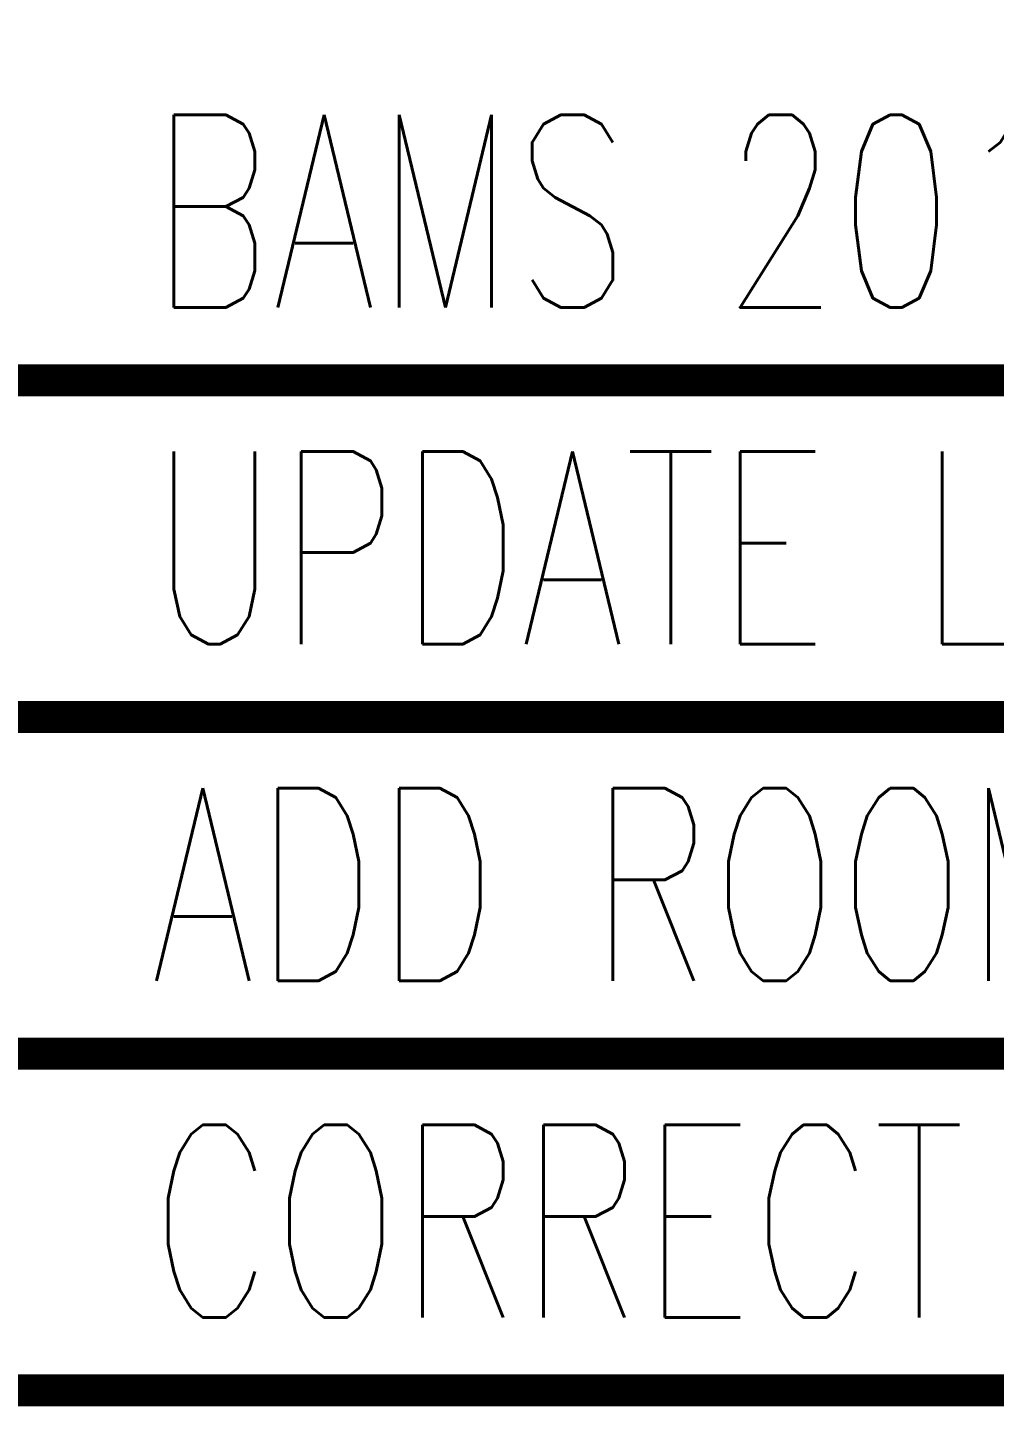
# Model space of a CAD drawing. Header units: inches. Extents: x -424 to 2944, y 0 to 2236.
# Drawn here: x -182.9 to -62.4, y 60.1 to 232 of the extents above; entities that cross this region are included whole.
import ezdxf
from ezdxf.enums import TextEntityAlignment as Align

# ---------------------------------------------------------------- set-up
doc = ezdxf.new("R2010")
doc.units = ezdxf.units.IN
doc.header["$MEASUREMENT"] = 0
doc.layers.get('0').update_dxf_attribs({"linetype": 'CONTINUOUS'})
doc.layers.add('A-ANNO-REVS', color=1, linetype='CONTINUOUS')
doc.styles.add('REVS', font='romans.shx', dxfattribs={"width": 0.7})

# ---------------------------------------------------------------- blocks, each defined once
blk = doc.blocks.new('14_revision')
at = {"const_width": 4}
blk.add_lwpolyline([(960, 41.98), (960, 0), (0, 0), (0, 41.98)], dxfattribs=at)
at = {"style": 'REVS', "width": 0.7}
for tag, p in [('REVDATE', (29.92, 21.09)), ('REVINITIALS', (181.36, 21.09)), ('REVREASON', (254.36, 21.09))]:
    blk.add_attdef(tag, text='', height=24, dxfattribs=at).set_placement(p, align=Align.MIDDLE_LEFT)
blk = doc.blocks.new('SREV_UPDATE')
at = {"layer": 'A-ANNO-REVS'}
ref = blk.add_blockref('14_revision', (0, 0), dxfattribs=at)
ref.add_attrib('REVREASON', 'UPDATE LAYERSTATE, PLTSTMP, LTSCALE', dxfattribs={"layer": '0', "height": 24, "style": 'REVS', "width": 0.7}).set_placement((254.36, 21.09), align=Align.MIDDLE_LEFT)

msp = doc.modelspace()

# ---------------------------------------------------------------- block references
at = {"layer": 'A-ANNO-REVS'}
ref = msp.add_blockref('14_revision', (-421.92, 188.03), dxfattribs=at)
ref.add_attrib('REVREASON', 'BAMS 2012 GSF VFY', dxfattribs={"layer": '0', "height": 24, "style": 'REVS', "width": 0.7}).set_placement((-167.56, 209.13), align=Align.MIDDLE_LEFT)
msp.add_blockref('SREV_UPDATE', (-421.92, 146.05), dxfattribs=at)
ref = msp.add_blockref('14_revision', (-421.92, 104.07), dxfattribs=at)
ref.add_attrib('REVREASON', 'ADD ROOM 219A', dxfattribs={"layer": '0', "height": 24, "style": 'REVS', "width": 0.7}).set_placement((-167.56, 125.16), align=Align.MIDDLE_LEFT)
ref = msp.add_blockref('14_revision', (-421.92, 62.08), dxfattribs=at)
ref.add_attrib('REVREASON', 'CORRECT GROSS PLINE FCAD EXPORT REPRINT SHEETS', dxfattribs={"layer": '0', "height": 24, "style": 'REVS', "width": 0.7}).set_placement((-167.56, 83.18), align=Align.MIDDLE_LEFT)

doc.saveas('drawing.dxf')
